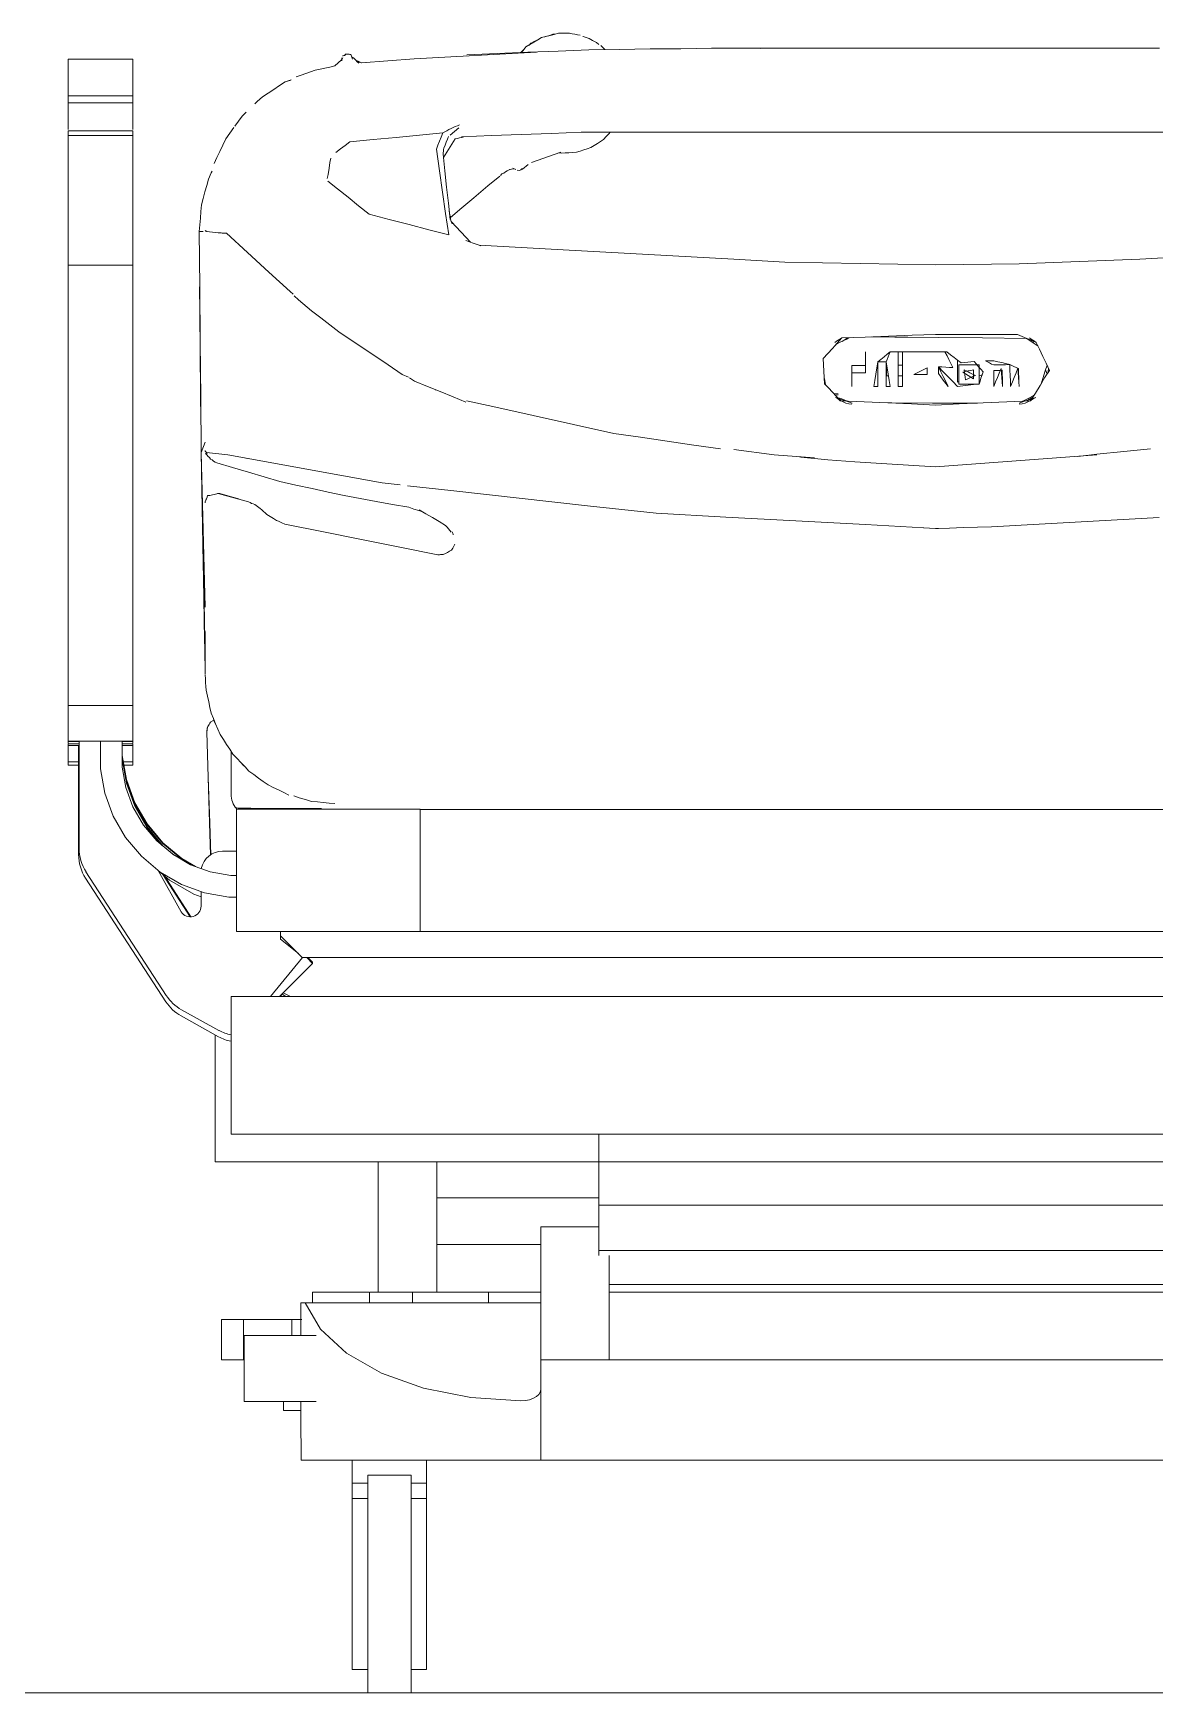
# Model space of a CAD drawing. Extents: x 3552052 to 4102982, y -707811 to -630695.
# Drawn here: x 3662781 to 3663495, y -700186 to -699130 of the extents above; entities that cross this region are included whole.
import ezdxf

# ---------------------------------------------------------------- set-up
doc = ezdxf.new("R2010")
doc.units = 0
doc.header["$LTSCALE"] = 6
doc.header["$MEASUREMENT"] = 0
doc.layers.add('EQP', color=6, linetype='CONTINUOUS', lineweight=0)
doc.layers.add('MEP_HVAC_RA_DUCT', color=1, linetype='CONTINUOUS', lineweight=0)

msp = doc.modelspace()

# ---------------------------------------------------------------- linework, layer by layer
at = {"layer": 'EQP'}
for p, q in [((3663109.8, -699131.7), (3663112, -699130.7)), ((3663112, -699130.7), (3663113.3, -699130.8)), ((3663101.6, -699142.3), (3663023.7, -699146.5)), ((3663091.7, -699142.5), (3663093, -699140.9)), ((3663093, -699140.9), (3663093.5, -699140.5)), ((3663097, -699137.8), (3663098, -699136.6)), ((3663098, -699136.6), (3663100.5, -699135.6)), ((3663099.3, -699136.1), (3663099.7, -699135.7)), ((3663107.2, -699132.2), (3663106.9, -699132.4)), ((3663109.1, -699131.9), (3663107.2, -699132.2)), ((3663139.7, -699136.1), (3663141.2, -699137.4)), ((3663142.4, -699138), (3663145.1, -699140.6)), ((3663213.2, -699139.7), (3663244.1, -699139.8)), ((3662844.9, -699146.7), (3662803.7, -699146.7)), ((3662803.7, -699146.8), (3662803.7, -699146.7)), ((3662803.7, -699154.3), (3662803.7, -699146.8)), ((3662844.9, -699146.7), (3662844.9, -699146.8)), ((3662844.9, -699146.8), (3662844.9, -699154.3)), ((3662971.6, -699151.4), (3662973.2, -699150.9)), ((3662973.2, -699150.9), (3662977.5, -699147.1)), ((3662977.9, -699146.7), (3662978.4, -699145.9)), ((3662979.5, -699144.3), (3662980, -699143.6)), ((3662986.6, -699147.3), (3662990.3, -699149.1)), ((3662990.3, -699149.1), (3663023.7, -699146.5)), ((3662990.3, -699149.1), (3662993.2, -699148.9)), ((3662803.7, -699170.1), (3662803.7, -699154.3)), ((3662844.9, -699154.3), (3662844.9, -699170.1)), ((3662941.8, -699161.1), (3662945.5, -699159.9)), ((3662941.8, -699161.1), (3662945.4, -699160)), ((3662844.9, -699170), (3662803.7, -699170)), ((3662803.7, -699174.5), (3662803.7, -699170.1)), ((3662844.9, -699170.1), (3662844.9, -699174.5)), ((3662803.7, -699191.5), (3662803.7, -699174.5)), ((3662803.7, -699174.5), (3662844.9, -699174.5)), ((3662844.9, -699174.5), (3662844.9, -699191.5)), ((3662909.6, -699189.2), (3662914.3, -699182.9)), ((3662917, -699180.4), (3662914.3, -699182.9)), ((3662844.9, -699192.3), (3662803.7, -699192.3)), ((3662803.7, -699195.3), (3662803.7, -699192.3)), ((3662844.9, -699192.3), (3662844.9, -699195.3)), ((3663052.2, -699190.4), (3663046.6, -699195.1)), ((3662844.9, -699195.3), (3662803.7, -699195.3)), ((3662803.7, -699277.7), (3662803.7, -699195.3)), ((3662803.7, -699195.3), (3662844.9, -699195.3)), ((3662844.9, -699195.3), (3662844.9, -699277.7)), ((3663049.9, -699197.4), (3663042.5, -699209.3)), ((3663042.3, -699207), (3663042.4, -699209.1)), ((3663088.4, -699216.9), (3663086.5, -699216.1)), ((3663092.6, -699216.7), (3663096.2, -699213.7)), ((3663117.1, -699205.8), (3663098.4, -699212.4)), ((3663117.5, -699206.4), (3663116.1, -699206.2)), ((3663079.6, -699219.7), (3663078.7, -699220.6)), ((3663089.2, -699217.2), (3663090.8, -699217.5)), ((3662888.5, -699239.3), (3662888.5, -699239.3)), ((3663046, -699243.1), (3663046.8, -699248.4)), ((3663047, -699247.2), (3663046.7, -699247.1)), ((3663047.6, -699250.2), (3663059.7, -699263.1)), ((3662803.7, -699557.7), (3662803.7, -699277.7)), ((3662803.7, -699277.7), (3662844.9, -699277.7)), ((3662844.9, -699277.7), (3662844.9, -699557.7)), ((3663259.5, -699275.7), (3663355.4, -699277.5)), ((3663417, -699325.8), (3663415.3, -699325.7)), ((3663417.8, -699327.3), (3663417.5, -699326)), ((3663016.2, -699347.2), (3663007.3, -699341)), ((3663352.2, -699332.8), (3663326.6, -699332.8)), ((3663331.7, -699332.8), (3663326.6, -699332.8)), ((3663334.4, -699332.8), (3663339.5, -699332.8)), ((3663352.2, -699332.8), (3663339.5, -699332.8)), ((3663020.1, -699349), (3663016.2, -699347.2)), ((3663020.7, -699349.4), (3663024, -699351.5)), ((3663284.7, -699349.7), (3663285.5, -699353.9)), ((3663325.4, -699348), (3663324.3, -699348)), ((3663370.3, -699351.8), (3663369.4, -699352.1)), ((3663385, -699347.4), (3663383.1, -699348)), ((3663423.2, -699352.2), (3663423, -699351.5)), ((3663425.4, -699344.3), (3663426.3, -699347.1)), ((3663426.8, -699346.3), (3663427.3, -699343.6)), ((3662888.1, -699376.4), (3662887.8, -699358.8)), ((3663037.2, -699356.9), (3663037.5, -699357)), ((3663293.5, -699359.6), (3663290.7, -699359.4)), ((3663291.2, -699360.1), (3663293.5, -699360.1)), ((3663297.8, -699363.6), (3663296.6, -699363.6)), ((3663334.1, -699365.7), (3663326.4, -699365.3)), ((3663411.9, -699364.1), (3663411.1, -699364.1)), ((3662890.8, -699390.3), (3662888.3, -699396.9)), ((3662890.8, -699396), (3662890.8, -699395.6)), ((3663252.7, -699398.4), (3663227.2, -699395)), ((3662888.3, -699396.9), (3662890.8, -699495.2)), ((3662905.2, -699398.3), (3662891.7, -699396.9)), ((3662916.7, -699400.4), (3662917.5, -699400.6)), ((3663278.4, -699400.3), (3663252.7, -699398.4)), ((3663003.5, -699416.2), (3663014.9, -699417.5)), ((3662891.2, -699427.2), (3662890.8, -699428.2)), ((3662890.8, -699428.2), (3662891.2, -699427.2)), ((3662893.7, -699424.1), (3662892.4, -699424.3)), ((3662893.7, -699424.1), (3662898.2, -699423.1)), ((3662899.6, -699423), (3662899, -699422.9)), ((3662899, -699422.9), (3662918.4, -699428.3)), ((3662899.6, -699423), (3662900.1, -699423)), ((3662903.1, -699423.7), (3662902.7, -699423.9)), ((3662909, -699425.5), (3662909, -699425.5)), ((3662909, -699425.5), (3662909, -699425.5)), ((3662909, -699425.5), (3662911.2, -699426.2)), ((3662890.8, -699428.6), (3662890.8, -699428.9)), ((3662890.8, -699428.9), (3662890.8, -699428.6)), ((3663347.7, -699444.7), (3663355.4, -699445.2)), ((3663355.4, -699445.2), (3663357.2, -699445.1)), ((3662890.2, -699502.4), (3662890.4, -699516.1)), ((3662890.5, -699517.2), (3662890.4, -699516.1)), ((3662803.7, -699580.4), (3662803.7, -699557.7)), ((3662803.7, -699557.7), (3662844.9, -699557.7)), ((3662844.9, -699557.7), (3662844.9, -699580.4)), ((3662892, -699572.7), (3662892.5, -699571.1)), ((3662895.2, -699567.9), (3662894.3, -699568.4)), ((3662894.3, -699568.4), (3662894.9, -699568)), ((3662896.4, -699567.2), (3662895.5, -699567.4)), ((3662896.4, -699567.2), (3662895.5, -699567.4)), ((3662895.9, -699567.3), (3662896.3, -699567.1)), ((3662896.3, -699567.1), (3662895.9, -699567.3)), ((3662896.6, -699568), (3662896.1, -699566.1)), ((3662898, -699570.7), (3662896.6, -699568)), ((3662803.7, -699580.4), (3662844.9, -699580.4)), ((3662803.7, -699580.7), (3662803.7, -699580.4)), ((3662803.7, -699582), (3662803.7, -699580.7)), ((3662803.7, -699580.7), (3662810.6, -699580.7)), ((3662803.7, -699582.2), (3662810.6, -699582.2)), ((3662803.7, -699583.2), (3662803.7, -699582.3)), ((3662803.7, -699583.2), (3662810.6, -699583.2)), ((3662803.7, -699593.5), (3662803.7, -699583.2)), ((3662810.3, -699583.2), (3662810.3, -699652.6)), ((3662810.6, -699580.4), (3662810.6, -699648.6)), ((3662824.3, -699598.1), (3662824.3, -699580.4)), ((3662838.1, -699580.4), (3662838.1, -699596.9)), ((3662838.1, -699580.7), (3662844.9, -699580.7)), ((3662838.1, -699582.2), (3662844.9, -699582.2)), ((3662838.1, -699583.2), (3662844.9, -699583.2)), ((3662844.9, -699580.4), (3662844.9, -699580.7)), ((3662844.9, -699580.7), (3662844.9, -699582)), ((3662844.9, -699582.3), (3662844.9, -699583.2)), ((3662844.9, -699583.2), (3662844.9, -699593.5)), ((3662803.7, -699595.7), (3662803.7, -699593.5)), ((3662803.7, -699593.5), (3662810.3, -699593.5)), ((3662803.7, -699595.7), (3662810.3, -699595.7)), ((3662838.1, -699589.6), (3662840.8, -699604.9)), ((3662840.8, -699605.4), (3662838.1, -699590.1)), ((3662840.8, -699606.8), (3662838.1, -699591.5)), ((3662840.8, -699607.2), (3662838.1, -699592)), ((3662838.8, -699593.5), (3662844.9, -699593.5)), ((3662839.2, -699595.7), (3662844.9, -699595.7)), ((3662844.9, -699593.5), (3662844.9, -699595.7)), ((3662907.3, -699614.3), (3662907.3, -699586.8)), ((3662915, -699595.8), (3662913.6, -699594.1)), ((3662916.2, -699596.7), (3662915, -699595.8)), ((3662824.3, -699598.1), (3662827.1, -699613.5)), ((3662840.4, -699609.9), (3662838.1, -699596.9)), ((3662840.8, -699604.9), (3662846.1, -699619.6)), ((3662840.8, -699605.4), (3662840.8, -699604.9)), ((3662846.1, -699620), (3662840.8, -699605.4)), ((3662840.8, -699607.2), (3662840.8, -699606.8)), ((3662846.1, -699621.4), (3662840.8, -699606.8)), ((3662928.2, -699606.4), (3662927.8, -699606.1)), ((3662827.1, -699613.5), (3662832.4, -699628.2)), ((3662844.9, -699622.3), (3662840.4, -699609.9)), ((3662846.1, -699621.9), (3662840.8, -699607.2)), ((3662851.5, -699633.8), (3662844.9, -699622.3)), ((3662846.1, -699619.6), (3662854, -699633.1)), ((3662846.1, -699620), (3662846.1, -699619.6)), ((3662854, -699633.6), (3662846.1, -699620)), ((3662846.1, -699621.9), (3662846.1, -699621.4)), ((3662854, -699635), (3662846.1, -699621.4)), ((3662854, -699635.5), (3662846.1, -699621.9)), ((3662910.7, -699622.9), (3662910.7, -699623.8)), ((3662910.7, -699623.8), (3663027.5, -699623.8)), ((3662910.7, -699701.5), (3662910.7, -699623.8)), ((3663027.5, -699623.8), (3663027.5, -699623.9)), ((3663027.5, -699623.9), (3663686.8, -699623.9)), ((3663027.5, -699701.6), (3663027.5, -699623.9)), ((3662832.4, -699628.2), (3662840.2, -699641.7)), ((3662860, -699643.9), (3662851.5, -699633.8)), ((3662854, -699633.1), (3662864, -699645.1)), ((3662854, -699633.6), (3662854, -699633.1)), ((3662864, -699645.6), (3662854, -699633.6)), ((3662854, -699635.5), (3662854, -699635)), ((3662864, -699647), (3662854, -699635)), ((3662863.5, -699646.8), (3662854, -699635.5)), ((3662840.2, -699641.7), (3662850.3, -699653.7)), ((3662870.2, -699652.4), (3662860, -699643.9)), ((3662864, -699645.1), (3662876, -699655.1)), ((3662864, -699645.6), (3662864, -699645.1)), ((3662876, -699655.6), (3662864, -699645.6)), ((3662871.3, -699653.1), (3662864, -699647)), ((3662850.3, -699653.7), (3662862.3, -699663.7)), ((3662881.6, -699659.1), (3662870.2, -699652.4)), ((3662876, -699655.1), (3662884.7, -699660.2)), ((3662876, -699655.6), (3662876, -699655.1)), ((3662882.4, -699659.3), (3662876, -699655.6)), ((3662894.1, -699663.6), (3662881.6, -699659.1)), ((3662910.7, -699650.4), (3662901.9, -699650.4)), ((3662814.8, -699667.6), (3662865.8, -699746.2)), ((3662815, -699663.6), (3662866.1, -699742.2)), ((3662875.5, -699689), (3662861, -699662.7)), ((3662861.2, -699663), (3662868.1, -699668.8)), ((3662862.3, -699663.7), (3662875.8, -699671.6)), ((3662881.3, -699692.1), (3662863.8, -699665.2)), ((3662865, -699666.2), (3662881.8, -699692.1)), ((3662868.1, -699668.8), (3662883.7, -699677.8)), ((3662907.1, -699665.9), (3662894.1, -699663.6)), ((3662910.7, -699665.9), (3662907.1, -699665.9)), ((3662875.8, -699671.6), (3662890.5, -699676.9)), ((3662883.7, -699677.8), (3662888.2, -699679.5)), ((3662888.2, -699676.1), (3662888.2, -699685.3)), ((3662890.5, -699676.9), (3662905.9, -699679.6)), ((3662905.9, -699679.6), (3662910.7, -699679.6)), ((3663027.5, -699701.5), (3662910.7, -699701.5)), ((3662938.8, -699704.3), (3662938.8, -699701.5)), ((3663686.8, -699701.6), (3663027.5, -699701.6)), ((3662938.8, -699704.3), (3662952.6, -699718)), ((3662938.8, -699706.3), (3662938.8, -699704.3)), ((3662950.2, -699715.6), (3662938.8, -699706.3)), ((3662932.4, -699742.9), (3662952.7, -699718)), ((3662938.1, -699742.9), (3662959.2, -699721.8)), ((3662952.6, -699718), (3663754.8, -699718)), ((3662959.2, -699721.8), (3662955.4, -699718)), ((3662956.2, -699718), (3662959.2, -699721)), ((3662959.2, -699721.8), (3662959.2, -699721)), ((3662907.3, -699742.9), (3663792.7, -699742.9)), ((3662907.3, -699830.4), (3662907.3, -699742.9)), ((3662939.7, -699742.9), (3662938.8, -699742.2)), ((3662942.1, -699742.9), (3662939.7, -699741.3)), ((3662940.5, -699740.5), (3662945, -699742.9)), ((3662875.8, -699751.3), (3662899.6, -699764.5)), ((3662875.5, -699755.2), (3662899.4, -699768.5)), ((3662897.1, -699848.1), (3662897.1, -699767.2)), ((3663792.7, -699830.4), (3662907.3, -699830.4)), ((3663141.2, -699848.1), (3663141.2, -699830.4)), ((3663141.2, -699848.1), (3662897.1, -699848.1)), ((3663000.9, -699931), (3663000.9, -699848.1)), ((3663038.2, -699870.9), (3663038.2, -699848.1)), ((3663038.2, -699848.1), (3663141.2, -699848.1)), ((3663141.2, -699875.6), (3663141.2, -699848.1)), ((3663141.2, -699848.1), (3663568.6, -699848.1)), ((3663038.2, -699900.7), (3663038.2, -699870.9)), ((3663038.2, -699870.9), (3663141.2, -699870.9)), ((3663141.2, -699904.5), (3663141.2, -699875.6)), ((3663141.2, -699875.6), (3663568.6, -699875.6)), ((3663141.2, -699889.4), (3663104.3, -699889.4)), ((3663141.2, -699889.4), (3663104.3, -699889.4)), ((3663104.3, -699889.6), (3663104.3, -699889.4)), ((3663104.3, -699937.6), (3663104.3, -699889.7)), ((3663104.3, -699889.7), (3663104.3, -699889.7)), ((3663038.2, -699931), (3663038.2, -699900.7)), ((3663038.2, -699900.7), (3663104.3, -699900.7)), ((3663141.2, -699907.6), (3663141.2, -699904.5)), ((3663141.2, -699904.5), (3663568.6, -699904.5)), ((3663147.7, -699907.6), (3663147.7, -699950.2)), ((3662959.1, -699931), (3662959.1, -699937.6)), ((3662959.1, -699931), (3662994.9, -699931)), ((3662995.3, -699931), (3663022.8, -699931)), ((3662995.3, -699937.6), (3662995.3, -699931)), ((3663022.8, -699931), (3663071, -699931)), ((3663022.8, -699937.6), (3663022.8, -699931)), ((3663071, -699931), (3663104.3, -699931)), ((3663071, -699931), (3663071, -699937.6)), ((3663562, -699926), (3663147.7, -699926)), ((3663147.7, -699931), (3663562, -699931)), ((3662951.7, -699937.6), (3662951.7, -699958.5)), ((3662954.4, -699937.6), (3662951.7, -699937.6)), ((3662954.4, -699937.6), (3663104.3, -699937.6)), ((3663104.3, -699937.6), (3663104.3, -699993)), ((3662901.3, -699948.3), (3662901.3, -699973.9)), ((3662901.3, -699948.3), (3662915.2, -699948.3)), ((3662915.2, -699948.3), (3662946, -699948.3)), ((3662915.2, -699948.3), (3662915.2, -699973.9)), ((3662946, -699948.3), (3662952.3, -699948.3)), ((3662946, -699958.5), (3662946, -699948.3)), ((3663147.7, -699950.2), (3663147.7, -699973.9)), ((3662915.7, -699958.5), (3662915.7, -700000.5)), ((3662915.7, -699958.5), (3662930.3, -699958.5)), ((3662930.3, -699958.5), (3662961.4, -699958.5)), ((3662915.2, -699973.9), (3662901.3, -699973.9)), ((3662915.7, -699973.9), (3662915.2, -699973.9)), ((3663104.3, -699973.9), (3663609.6, -699973.9)), ((3663104.3, -700037.7), (3663104.3, -699993)), ((3662930.3, -700000.5), (3662915.7, -700000.5)), ((3662961.5, -700000.5), (3662930.3, -700000.5)), ((3662940.7, -700000.5), (3662940.7, -700006.2)), ((3662940.7, -700006.2), (3662951.7, -700006.2)), ((3662951.7, -700000.5), (3662951.7, -700023.1)), ((3662951.8, -700024.1), (3662951.8, -700037.7)), ((3663091.7, -700037.7), (3662951.8, -700037.7)), ((3662984.4, -700052.4), (3662984.4, -700037.7)), ((3663031.6, -700037.7), (3663031.6, -700052.4)), ((3663104.3, -700037.7), (3663091.7, -700037.7)), ((3663104.3, -700037.7), (3663609.6, -700037.7)), ((3663021.8, -700047.4), (3662994.3, -700047.4)), ((3662994.3, -700116.6), (3662994.3, -700047.4)), ((3663021.8, -700047.4), (3663021.8, -700116.6)), ((3662984.4, -700062.2), (3662984.4, -700052.4)), ((3662984.4, -700052.4), (3662994.3, -700052.4)), ((3663021.8, -700052.4), (3663031.6, -700052.4)), ((3663031.6, -700052.4), (3663031.6, -700062.2)), ((3662994.3, -700062.2), (3662984.4, -700062.2)), ((3662984.4, -700171), (3662984.4, -700062.2)), ((3662994.3, -700062.2), (3662984.4, -700062.2)), ((3663031.6, -700062.2), (3663021.8, -700062.2)), ((3663031.6, -700062.2), (3663021.8, -700062.2)), ((3663031.6, -700062.2), (3663031.6, -700171)), ((3662994.3, -700185.7), (3662994.3, -700116.6)), ((3663021.8, -700116.6), (3663021.8, -700185.7)), ((3662984.4, -700171), (3662994.3, -700171)), ((3663021.8, -700171), (3663031.6, -700171)), ((3662994.3, -700185.7), (3663021.8, -700185.7))]:
    msp.add_line(p, q, dxfattribs=at)
at = {"layer": 'EQP', "flags": 128}
for points in [[(3663115.6, -699130.2), (3663112.9, -699130.9), (3663110.2, -699131.6), (3663107.5, -699132.2), (3663104.8, -699132.9)], [(3663122.6, -699130.2), (3663120.8, -699130.2), (3663119.1, -699130.2), (3663117.4, -699130.2), (3663115.6, -699130.2)], [(3663129.3, -699131.4), (3663127.6, -699131.1), (3663125.9, -699130.8), (3663124.3, -699130.5), (3663122.6, -699130.2)], [(3663057.2, -699143.9), (3663076.6, -699143.1), (3663096, -699142.3), (3663115.4, -699141.5), (3663134.8, -699140.7)], [(3663094.9, -699138.9), (3663093, -699141.1), (3663091.8, -699142.5)], [(3663104.8, -699132.9), (3663102.4, -699134.4), (3663099.9, -699135.9), (3663097.4, -699137.4), (3663094.9, -699138.9)], [(3663099.7, -699135.7), (3663100.9, -699135.1), (3663102.2, -699134.5)], [(3663131, -699132.2), (3663131.3, -699132.3), (3663133.1, -699132.9), (3663135, -699133.5)], [(3663134.8, -699140.7), (3663154.3, -699140.5), (3663173.8, -699140.2), (3663193.3, -699140), (3663212.8, -699139.7)], [(3663135, -699133.5), (3663136.2, -699134.2), (3663137.3, -699134.8), (3663138.5, -699135.5), (3663139.7, -699136.1)], [(3663497.9, -699139.7), (3663426.5, -699139.7), (3663355.4, -699139.7), (3663284.3, -699139.7), (3663213.2, -699139.7)], [(3662973.2, -699151), (3662970.1, -699151.7), (3662967, -699152.4), (3662963.9, -699153), (3662960.7, -699153.7)], [(3662977.8, -699147.7), (3662977.8, -699147.2), (3662977.8, -699146.7), (3662977.8, -699146.3), (3662977.8, -699145.8)], [(3662980, -699144.2), (3662979.5, -699144.3), (3662979.1, -699144.4), (3662978.6, -699144.5), (3662978.2, -699144.6)], [(3662980, -699143.6), (3662980.6, -699143.6), (3662981.3, -699143.5), (3662981.9, -699143.5), (3662982.5, -699143.5)], [(3662980, -699143.6), (3662980, -699143.7), (3662980, -699143.8), (3662980, -699143.9), (3662980, -699144)], [(3662980, -699144), (3662980, -699143.9), (3662980, -699143.8), (3662980, -699143.7), (3662980, -699143.6)], [(3662983.8, -699143.9), (3662983.5, -699143.9), (3662983.2, -699143.8), (3662982.8, -699143.7), (3662982.5, -699143.6)], [(3662983.8, -699143.9), (3662983.9, -699144.7), (3662984.1, -699145.4), (3662984.3, -699146.1), (3662984.5, -699146.7)], [(3662988.5, -699149.2), (3662987.6, -699148.3), (3662986.6, -699147.3), (3662985.6, -699146.3), (3662984.6, -699145.4)], [(3662986.6, -699147.4), (3662987.9, -699148), (3662989.1, -699148.5), (3662990.4, -699149.1)], [(3662990.3, -699149.1), (3662990.3, -699149.1), (3662990.3, -699149.1), (3662990.4, -699149.1), (3662990.4, -699149.1)], [(3662990.4, -699149.1), (3662990.4, -699149.1), (3662990.3, -699149.1), (3662990.3, -699149.1), (3662990.3, -699149.1)], [(3662927.2, -699170.7), (3662930.8, -699168.3), (3662934.5, -699165.9), (3662938.2, -699163.5), (3662941.8, -699161.1)], [(3662960.7, -699153.7), (3662957.8, -699154.7), (3662954.8, -699155.8), (3662951.8, -699156.8), (3662948.8, -699157.9)], [(3662922.5, -699175.1), (3662923.9, -699173.7), (3662927.2, -699170.7)], [(3662903.9, -699197.4), (3662906.5, -699193.8), (3662909, -699190.2)], [(3663041.9, -699193.6), (3663027.1, -699195), (3663012.4, -699196.4), (3662997.6, -699197.8), (3662982.9, -699199.2)], [(3663037.9, -699204), (3663038.9, -699201.4), (3663039.9, -699198.8), (3663040.9, -699196.2), (3663041.9, -699193.6)], [(3663041.9, -699193.6), (3663043.2, -699192.9), (3663044.6, -699192.2), (3663045.9, -699191.5), (3663047.2, -699190.8)], [(3663047.2, -699190.8), (3663048.6, -699190.2), (3663049.9, -699189.6), (3663051.3, -699189), (3663052.7, -699188.4)], [(3663053.9, -699196), (3663072.9, -699195.3), (3663091.9, -699194.6), (3663110.9, -699193.9), (3663129.9, -699193.2)], [(3663573.4, -699193.2), (3663462.5, -699193.2), (3663351.6, -699193.2), (3663240.7, -699193.2), (3663129.9, -699193.2)], [(3663129.9, -699193.2), (3663240.7, -699193.2), (3663351.6, -699193.2), (3663462.5, -699193.2), (3663573.4, -699193.2)], [(3663144.3, -699197.8), (3663146, -699195.8), (3663147.7, -699193.9), (3663148.4, -699193.2)], [(3662896.5, -699213), (3662898.3, -699209.2), (3662900.2, -699205.3), (3662902, -699201.3), (3662903.9, -699197.4)], [(3662982.9, -699199.2), (3662979.9, -699201.5), (3662976.9, -699203.8), (3662973.9, -699206.1)], [(3663045.8, -699258.5), (3663043.8, -699244.9), (3663041.8, -699231.2), (3663039.9, -699217.6), (3663037.9, -699204)], [(3663042.2, -699207.2), (3663042.3, -699206.2), (3663042.4, -699205.2), (3663042.5, -699204.2), (3663042.6, -699203.2)], [(3663042.6, -699203.2), (3663043.4, -699201.4), (3663044.1, -699199.5), (3663044.9, -699197.6), (3663045.6, -699195.8)], [(3663055.4, -699196.1), (3663054, -699196.4), (3663052.7, -699196.7), (3663051.3, -699197.1), (3663049.9, -699197.4)], [(3663136.2, -699202.9), (3663133.9, -699203.7), (3663131.6, -699204.4), (3663129.3, -699205.2), (3663127, -699205.9)], [(3663144.3, -699197.8), (3663142.3, -699199.1), (3663140.3, -699200.4), (3663138.2, -699201.6), (3663136.2, -699202.9)], [(3662970.7, -699209.6), (3662970.2, -699212.3), (3662969.6, -699216.1), (3662969, -699220), (3662968.5, -699222.6)], [(3663046.6, -699248.7), (3663045.5, -699238.3), (3663044.4, -699228), (3663043.3, -699217.6), (3663042.2, -699207.2)], [(3663117.5, -699206.4), (3663119.9, -699206.3), (3663122.2, -699206.2), (3663124.6, -699206), (3663127, -699205.9)], [(3662888.5, -699239.3), (3662889.6, -699235.2), (3662890.7, -699231.1), (3662891.8, -699227), (3662892.9, -699222.9)], [(3662892.9, -699223), (3662891.8, -699227), (3662890.7, -699231.1), (3662889.6, -699235.2), (3662888.5, -699239.3)], [(3662888.5, -699239.3), (3662889.6, -699235.2), (3662890.7, -699231.1), (3662891.8, -699227), (3662892.9, -699223)], [(3662895.2, -699218), (3662894.7, -699219), (3662892.9, -699222.9)], [(3662892.9, -699222.9), (3662894.7, -699219), (3662895.2, -699218)], [(3662968.9, -699224.3), (3662975, -699229.2), (3662981.7, -699234.5), (3662988.4, -699239.9), (3662995.1, -699245.3)], [(3663078.2, -699221), (3663070.7, -699227.3), (3663061.8, -699234.9), (3663052.8, -699242.4), (3663046.7, -699247.6)], [(3663084.1, -699217.1), (3663083, -699217.7), (3663081.9, -699218.4), (3663080.8, -699219.1), (3663079.6, -699219.7)], [(3663087.4, -699216.4), (3663086.5, -699216.5), (3663085.7, -699216.6), (3663084.9, -699216.8), (3663084.5, -699216.8)], [(3663092.3, -699216.5), (3663092, -699216.7), (3663091.6, -699217), (3663091.2, -699217.2), (3663090.8, -699217.5)], [(3663092.3, -699216.4), (3663092.4, -699216.5), (3663092.4, -699216.6), (3663092.5, -699216.6), (3663092.6, -699216.7)], [(3662887, -699256.3), (3662887.4, -699252), (3662887.8, -699247.8), (3662888.1, -699243.5), (3662888.5, -699239.3)], [(3662887, -699256.3), (3662887.4, -699252), (3662887.8, -699247.8), (3662888.1, -699243.5), (3662888.5, -699239.3)], [(3662888.5, -699239.3), (3662888.1, -699243.5), (3662887.8, -699247.8), (3662887.4, -699252), (3662887, -699256.3)], [(3662995.1, -699245.3), (3663007.8, -699248.6), (3663020.5, -699251.9), (3663033.1, -699255.2), (3663045.8, -699258.5)], [(3663047, -699247.2), (3663046.7, -699246.5), (3663046.5, -699245.8), (3663046.3, -699245.1)], [(3662887, -699256.3), (3662887.4, -699291.4), (3662887.7, -699326.6), (3662888, -699361.8), (3662888.3, -699396.9)], [(3662887, -699256.3), (3662887.1, -699256.3), (3662887.2, -699256.3), (3662887.2, -699256.3), (3662887.3, -699256.3)], [(3662887.3, -699256.3), (3662887.8, -699256.3), (3662888.4, -699256.3), (3662889, -699256.3), (3662889.5, -699256.3)], [(3662891.8, -699256.3), (3662891.6, -699256.1), (3662891.3, -699256), (3662891.1, -699255.9), (3662890.8, -699255.7)], [(3662899, -699257.1), (3662897.2, -699256.9), (3662895.4, -699256.7), (3662893.6, -699256.5), (3662891.8, -699256.3)], [(3662901.6, -699257.3), (3662900.9, -699257.2), (3662900.3, -699257.2), (3662899.6, -699257.2), (3662899, -699257.1)], [(3662904.3, -699257.3), (3662903.6, -699257.3), (3662902.9, -699257.3), (3662902.2, -699257.3), (3662901.6, -699257.3)], [(3662946.9, -699296.2), (3662944.9, -699294.5), (3662931.4, -699282.1), (3662917.8, -699269.7), (3662904.3, -699257.3)], [(3663046.8, -699248.4), (3663047.4, -699249.9), (3663048, -699251.4)], [(3663056.6, -699262.1), (3663059, -699262.9), (3663061.4, -699263.7), (3663063.8, -699264.5), (3663066.2, -699265.3)], [(3663259.5, -699275.7), (3663227, -699273.9), (3663172.8, -699270.9), (3663118.5, -699267.9), (3663065.2, -699264.9)], [(3663646.6, -699264.9), (3663592.3, -699267.9), (3663538, -699270.9), (3663485.3, -699273.8)], [(3663355.4, -699277.5), (3663373.1, -699277.3), (3663390.9, -699277.1), (3663408.7, -699276.9), (3663485.3, -699273.8)], [(3662887.8, -699358.8), (3662887.6, -699333.1), (3662887.4, -699307.5), (3662887.3, -699291.4)], [(3662947.4, -699297.3), (3662950.2, -699299.7), (3662952.9, -699302), (3662955.7, -699304.4), (3662958.5, -699306.8)], [(3662958.5, -699306.8), (3662964.3, -699311.3), (3662970.1, -699315.7), (3662975.9, -699320.2), (3663007.3, -699341)], [(3663284, -699337.1), (3663286.9, -699333.8), (3663289.9, -699330.6), (3663292.8, -699327.3), (3663295.7, -699324)], [(3663295.7, -699324), (3663294.6, -699324.7), (3663293.5, -699325.4), (3663292.4, -699326.1), (3663291.3, -699326.8)], [(3663300.2, -699324), (3663298.9, -699324.7), (3663296, -699326.1), (3663293.1, -699327.6), (3663292, -699328.2)], [(3663295.7, -699324), (3663310.6, -699323.5), (3663325.5, -699322.9), (3663340.5, -699322.3), (3663355.4, -699321.8)], [(3663299.4, -699324), (3663297.9, -699325), (3663296, -699326.2)], [(3663413.1, -699324.3), (3663385.2, -699324), (3663357.4, -699323.8), (3663329.6, -699323.5), (3663314.7, -699323.3)], [(3663337.8, -699323.6), (3663330.6, -699323.4), (3663320.9, -699323.1)], [(3663355.4, -699321.8), (3663368.4, -699321.8), (3663381.5, -699321.8), (3663394.5, -699321.9), (3663407.5, -699321.9)], [(3663407.5, -699321.9), (3663410.5, -699323.1), (3663413.5, -699324.3), (3663416.5, -699325.5), (3663419.5, -699326.8)], [(3663420.5, -699329.1), (3663418.7, -699327.9), (3663416.8, -699326.7), (3663414.9, -699325.5), (3663413.1, -699324.3)], [(3663419.5, -699326.8), (3663418.4, -699326.1), (3663417.3, -699325.4), (3663416.2, -699324.7), (3663415.1, -699324)], [(3663419.5, -699326.8), (3663421.6, -699331.2), (3663423.6, -699335.7), (3663425.7, -699340.1), (3663427.8, -699344.6)], [(3663284.8, -699353.1), (3663284.6, -699349.1), (3663284.4, -699345.1), (3663284.2, -699341.1), (3663284, -699337.1)], [(3663302.2, -699354.9), (3663302.2, -699351.6), (3663302.2, -699348.3), (3663302.2, -699345), (3663302.2, -699341.6)], [(3663302.2, -699341.6), (3663304.4, -699341.6), (3663306.5, -699341.6), (3663308.7, -699341.6), (3663310.9, -699341.6)], [(3663310.9, -699332.8), (3663310.9, -699336.2), (3663310.9, -699339.5), (3663310.9, -699342.8), (3663310.9, -699346.1)], [(3663310.9, -699341.6), (3663310.9, -699339.4), (3663310.9, -699337.2), (3663310.9, -699335), (3663310.9, -699332.8)], [(3663316.1, -699354.9), (3663316.7, -699351), (3663317.4, -699347), (3663318.1, -699343.1), (3663318.7, -699339.2)], [(3663318.7, -699339.2), (3663320.7, -699337.6), (3663322.7, -699336), (3663324.6, -699334.4), (3663326.6, -699332.8)], [(3663323.9, -699339.2), (3663322.6, -699339.2), (3663321.3, -699339.2), (3663320, -699339.2), (3663318.7, -699339.2)], [(3663318.7, -699339.2), (3663318.7, -699343.1), (3663318.7, -699347), (3663318.7, -699351), (3663318.7, -699354.9)], [(3663326.6, -699332.8), (3663325.9, -699334.4), (3663325.2, -699336), (3663324.6, -699337.6), (3663323.9, -699339.2)], [(3663323.9, -699339.2), (3663324.6, -699343.1), (3663325.2, -699347), (3663325.9, -699351), (3663326.6, -699354.9)], [(3663323.9, -699354.9), (3663323.9, -699351), (3663323.9, -699347), (3663323.9, -699343.1), (3663323.9, -699339.2)], [(3663324.3, -699348), (3663324.3, -699346.4), (3663324.3, -699344.7), (3663324.3, -699343), (3663324.3, -699341.4)], [(3663331.7, -699354.9), (3663331.7, -699349.4), (3663331.7, -699343.9), (3663331.7, -699338.3), (3663331.7, -699332.8)], [(3663331.7, -699341.4), (3663333.7, -699341.4), (3663334.4, -699341.4)], [(3663334.4, -699332.8), (3663334.4, -699338.3), (3663334.4, -699343.9), (3663334.4, -699349.4), (3663334.4, -699354.9)], [(3663350.1, -699342.9), (3663348, -699344), (3663345.9, -699345.1), (3663343.7, -699346.2), (3663341.6, -699347.3)], [(3663350.1, -699347.3), (3663350.1, -699346.2), (3663350.1, -699345.1), (3663350.1, -699344), (3663350.1, -699342.9)], [(3663361.4, -699332.8), (3663359.1, -699332.8), (3663356.8, -699332.8), (3663354.5, -699332.8), (3663352.2, -699332.8)], [(3663352.2, -699332.8), (3663354.8, -699332.9), (3663357.4, -699332.9), (3663360, -699332.9), (3663362.6, -699332.9)], [(3663357.2, -699346.7), (3663357.2, -699345.6), (3663357.2, -699344.5), (3663357.2, -699343.4), (3663357.2, -699342.3)], [(3663357.2, -699342.3), (3663358.8, -699345.5), (3663360.3, -699348.6), (3663361.9, -699351.8), (3663363.4, -699354.9)], [(3663369.3, -699354.9), (3663366.3, -699351.8), (3663363.3, -699348.6), (3663360.3, -699345.5), (3663357.2, -699342.3)], [(3663357.2, -699342.3), (3663359.5, -699342.4), (3663361.9, -699342.6), (3663364.2, -699342.7), (3663366.5, -699342.8)], [(3663366.5, -699342.8), (3663365.2, -699340.3), (3663363.9, -699337.8), (3663362.7, -699335.3), (3663361.4, -699332.8)], [(3663362.6, -699332.9), (3663364.9, -699334.7), (3663367.2, -699336.4), (3663369.4, -699338.1), (3663371.7, -699339.8)], [(3663369.4, -699352.1), (3663369.4, -699348.4), (3663369.4, -699344.7), (3663369.4, -699341), (3663369.4, -699338.3)], [(3663370.3, -699341), (3663370.3, -699344.1), (3663370.3, -699347.2), (3663370.3, -699350.3), (3663370.3, -699353.4)], [(3663383.1, -699341), (3663379.9, -699341), (3663376.7, -699341), (3663373.5, -699341), (3663370.3, -699341)], [(3663371.7, -699339.8), (3663373.8, -699339.6), (3663375.9, -699339.4), (3663377.9, -699339.2), (3663380, -699339)], [(3663380, -699339), (3663381.4, -699340.6), (3663382.8, -699342.3), (3663384.2, -699343.9), (3663385.6, -699345.6)], [(3663383.1, -699353.4), (3663383.1, -699350.3), (3663383.1, -699347.2), (3663383.1, -699344.1), (3663383.1, -699341)], [(3663387.2, -699338.5), (3663388.5, -699339.2), (3663389.8, -699339.9), (3663391.1, -699340.6), (3663392.4, -699341.2)], [(3663392.4, -699338.5), (3663391.1, -699338.5), (3663389.8, -699338.5), (3663388.5, -699338.5), (3663387.2, -699338.5)], [(3663402.6, -699340.9), (3663400, -699340.3), (3663397.5, -699339.7), (3663395, -699339.1), (3663392.4, -699338.5)], [(3663392.4, -699341.2), (3663395, -699341.2), (3663397.5, -699341.1), (3663400, -699341), (3663402.6, -699340.9)], [(3663403.1, -699354.9), (3663403, -699351.4), (3663402.8, -699347.9), (3663402.7, -699344.4), (3663402.6, -699340.9)], [(3663402.6, -699340.9), (3663403.9, -699341.5), (3663405.3, -699342.2), (3663406.7, -699342.8), (3663408.1, -699343.5)], [(3663422.5, -699353.3), (3663423.6, -699349.8), (3663425.1, -699345), (3663426.3, -699341.4)], [(3663024, -699351.5), (3663032.2, -699354.8), (3663040.4, -699358.1), (3663048.6, -699361.5), (3663056.7, -699364.8)], [(3663294.8, -699364), (3663292.3, -699361.3), (3663289.8, -699358.5), (3663287.3, -699355.8), (3663284.8, -699353.1)], [(3663310.9, -699346.1), (3663308.7, -699346.1), (3663306.5, -699346.1), (3663304.4, -699346.1), (3663302.2, -699346.1)], [(3663302.2, -699346.1), (3663302.2, -699348.3), (3663302.2, -699350.5), (3663302.2, -699352.7), (3663302.2, -699354.9)], [(3663334.4, -699348), (3663333.7, -699348), (3663331.7, -699348)], [(3663341.6, -699347.3), (3663343.7, -699347.3), (3663345.9, -699347.3), (3663348, -699347.3), (3663350.1, -699347.3)], [(3663363.4, -699354.9), (3663361.9, -699352.9), (3663360.3, -699350.8), (3663358.8, -699348.7), (3663357.2, -699346.7)], [(3663383.1, -699353.4), (3663379.6, -699353.7), (3663376.2, -699354.1), (3663372.8, -699354.5), (3663369.3, -699354.9)], [(3663370.3, -699353.4), (3663373.5, -699353.4), (3663376.7, -699353.4), (3663379.9, -699353.4), (3663383.1, -699353.4)], [(3663379.6, -699344.3), (3663377.9, -699344.6), (3663376.2, -699345), (3663374.5, -699345.3), (3663372.8, -699345.7)], [(3663372.8, -699345.7), (3663374.5, -699346.8), (3663376.2, -699347.8), (3663377.9, -699348.9), (3663379.6, -699350)], [(3663373.7, -699344.3), (3663375.5, -699345.2), (3663377.2, -699346.1), (3663379, -699347), (3663380.8, -699347.9)], [(3663374.4, -699350.6), (3663374.2, -699349), (3663374, -699347.4), (3663373.9, -699345.9), (3663373.7, -699344.3)], [(3663380.8, -699347.9), (3663379.2, -699348.6), (3663377.6, -699349.2), (3663376, -699349.9), (3663374.4, -699350.6)], [(3663379.6, -699350), (3663379.6, -699348.6), (3663379.6, -699347.2), (3663379.6, -699345.7), (3663379.6, -699344.3)], [(3663385.6, -699345.6), (3663385, -699347.5), (3663384.3, -699349.5), (3663383.7, -699351.4), (3663383.1, -699353.4)], [(3663392.4, -699354.9), (3663393.6, -699352), (3663394.8, -699349.1), (3663395.9, -699346.3), (3663397.1, -699343.4)], [(3663392.5, -699344.7), (3663392.5, -699347.3), (3663392.5, -699349.8), (3663392.4, -699352.4), (3663392.4, -699354.9)], [(3663397.8, -699344.5), (3663396.5, -699344.6), (3663395.2, -699344.6), (3663393.8, -699344.7), (3663392.5, -699344.7)], [(3663397.1, -699343.4), (3663397.3, -699346.3), (3663397.5, -699349.1), (3663397.7, -699352), (3663397.9, -699354.9)], [(3663397.9, -699354.9), (3663397.9, -699352.3), (3663397.9, -699349.7), (3663397.8, -699347.1), (3663397.8, -699344.5)], [(3663407.8, -699343.2), (3663406.6, -699346.2), (3663405.4, -699349.1), (3663404.3, -699352), (3663403.1, -699354.9)], [(3663408.5, -699354.9), (3663408.4, -699352), (3663408.2, -699349.1), (3663408, -699346.2), (3663407.8, -699343.2)], [(3663408.1, -699343.5), (3663408.2, -699346.3), (3663408.3, -699349.2), (3663408.4, -699352), (3663408.5, -699354.9)], [(3663427.8, -699344.6), (3663424.8, -699349.4), (3663421.9, -699354.3), (3663418.9, -699359.1), (3663415.9, -699364)], [(3663150.7, -699384.8), (3663125.1, -699379.1), (3663099.5, -699373.4), (3663073.9, -699367.7), (3663057, -699363.9)], [(3663302.3, -699365.5), (3663298.8, -699364.3), (3663295.2, -699363.1), (3663291.7, -699361.9)], [(3663291.7, -699361.9), (3663293.3, -699362.8), (3663295, -699363.7), (3663296.7, -699364.6), (3663298.3, -699365.5)], [(3663293.7, -699362.1), (3663295.8, -699362.8), (3663297.8, -699363.6), (3663299.1, -699364.1)], [(3663355.4, -699366.7), (3663340.2, -699366), (3663325.1, -699365.3), (3663310, -699364.6), (3663294.8, -699364)], [(3663318.7, -699354.9), (3663318.1, -699354.9), (3663317.4, -699354.9), (3663316.7, -699354.9), (3663316.1, -699354.9)], [(3663326.6, -699354.9), (3663325.9, -699354.9), (3663325.2, -699354.9), (3663324.6, -699354.9), (3663323.9, -699354.9)], [(3663334.4, -699354.9), (3663333.7, -699354.9), (3663333.1, -699354.9), (3663332.4, -699354.9), (3663331.7, -699354.9)], [(3663415.9, -699364), (3663400.8, -699364.6), (3663385.6, -699365.3), (3663370.5, -699366), (3663355.4, -699366.7)], [(3663419.1, -699361.9), (3663415.5, -699363.1), (3663412, -699364.3), (3663408.5, -699365.5)], [(3663410.9, -699364.2), (3663411.8, -699363.7), (3663414.7, -699362.2), (3663417.6, -699360.8), (3663417.8, -699360.7)], [(3663412.4, -699365.5), (3663414.1, -699364.6), (3663415.8, -699363.7), (3663417.4, -699362.8), (3663419.1, -699361.9)], [(3663417.5, -699361.4), (3663416.8, -699361.8), (3663414.9, -699363), (3663413.9, -699363.7)], [(3663415.7, -699363.1), (3663416, -699362.8), (3663417.2, -699361.9)], [(3663298.3, -699365.5), (3663300.2, -699365.8), (3663302.1, -699366.1)], [(3663325.1, -699365.3), (3663327.6, -699365.3), (3663353.4, -699365.4), (3663379.1, -699365.5), (3663382.1, -699365.5)], [(3663408.7, -699366.1), (3663410.5, -699365.8), (3663412.4, -699365.5)], [(3663150.7, -699384.8), (3663167.7, -699387.2), (3663184.7, -699389.7), (3663201.7, -699392.1), (3663218.6, -699394.5)], [(3663446, -699399.3), (3663458, -699398), (3663475.1, -699396.3), (3663492.1, -699394.5)], [(3662888.3, -699396.9), (3662888.9, -699432.1), (3662889.6, -699467.2), (3662890.3, -699502.4), (3662890.8, -699532.3)], [(3662890.8, -699396), (3662891, -699396.2), (3662891.3, -699396.4), (3662891.5, -699396.6), (3662891.7, -699396.9)], [(3662892.3, -699397.3), (3662892, -699397.3), (3662891.7, -699397.4), (3662891.4, -699397.5), (3662891.1, -699397.5)], [(3662891.1, -699397.5), (3662891.9, -699398.4), (3662892.7, -699399.3), (3662893.5, -699400.1), (3662894.3, -699401)], [(3662894.3, -699401), (3662895.3, -699401.6), (3662896.2, -699402.3), (3662897.2, -699402.9), (3662898.2, -699403.5)], [(3662938.3, -699415.4), (3662928.3, -699412.4), (3662918.3, -699409.4), (3662908.2, -699406.5), (3662898.2, -699403.5)], [(3662898.2, -699403.5), (3662908.2, -699406.5), (3662918.3, -699409.4), (3662928.3, -699412.4), (3662938.3, -699415.4)], [(3662905.2, -699398.3), (3662929.8, -699402.8), (3662954.3, -699407.3), (3662978.9, -699411.7), (3663003.5, -699416.2)], [(3663268.9, -699399.7), (3663269.8, -699399.8), (3663286.9, -699401.5)], [(3663286.9, -699401.5), (3663304, -699402.7), (3663321.1, -699403.8), (3663338.3, -699404.9), (3663355.4, -699406)], [(3663458, -699398.4), (3663432.4, -699400.3), (3663406.7, -699402.2), (3663381, -699404.1), (3663355.4, -699406)], [(3662938.3, -699415.4), (3662948.6, -699417.6), (3662958.8, -699419.8), (3662969, -699422.1), (3662979.2, -699424.3)], [(3662892.4, -699424.3), (3662892, -699425.3), (3662891.6, -699426.3), (3662891.3, -699427)], [(3662891.3, -699427), (3662891.6, -699426.3), (3662892, -699425.3), (3662892.4, -699424.3)], [(3662898.2, -699423.1), (3662898.6, -699423), (3662899.1, -699423)], [(3662909, -699425.5), (3662906.5, -699424.8), (3662904, -699424.2), (3662901.5, -699423.5), (3662899.6, -699423)], [(3662900.1, -699423), (3662900.8, -699423.2), (3662901.6, -699423.4), (3662902.3, -699423.5), (3662903.1, -699423.7)], [(3662903.1, -699423.7), (3662904.6, -699424.1), (3662906, -699424.6), (3662907.5, -699425), (3662909, -699425.5)], [(3662918.4, -699428.3), (3662916.1, -699427.6), (3662913.7, -699426.9), (3662911.4, -699426.2), (3662909, -699425.5)], [(3662979.2, -699424.3), (3662989.4, -699426.1), (3662999.7, -699428), (3663010, -699429.9), (3663020.3, -699431.7)], [(3663019.5, -699418), (3663047, -699421.1), (3663090.5, -699425.9), (3663134.1, -699430.7), (3663177.6, -699435.5)], [(3662890.8, -699428.9), (3662890.8, -699428.7), (3662890.8, -699428.6), (3662890.8, -699428.4), (3662890.8, -699428.2)], [(3662890.8, -699428.2), (3662890.8, -699428.4), (3662890.8, -699428.6), (3662890.8, -699428.7), (3662890.8, -699428.9)], [(3662918.4, -699428.3), (3662919.4, -699428.7), (3662920.4, -699429.2), (3662921.4, -699429.6), (3662922.4, -699430)], [(3662922.4, -699430), (3662921.4, -699429.6), (3662920.4, -699429.2), (3662919.4, -699428.7), (3662918.4, -699428.3)], [(3662925.9, -699432.5), (3662925, -699431.9), (3662924.2, -699431.3), (3662923.3, -699430.6), (3662922.4, -699430)], [(3662925.9, -699432.5), (3662926.9, -699433.4), (3662928, -699434.4), (3662929, -699435.3), (3662930, -699436.2)], [(3662930, -699436.2), (3662929, -699435.3), (3662928, -699434.4), (3662926.9, -699433.4), (3662925.9, -699432.5)], [(3662936.3, -699440.1), (3662936.3, -699440.1), (3662934.2, -699438.8), (3662932.1, -699437.5), (3662930, -699436.2)], [(3663029, -699434.5), (3663026.8, -699433.8), (3663023.6, -699432.8), (3663020.3, -699431.7)], [(3663027, -699433.4), (3663031.2, -699435.8), (3663035.4, -699438.3), (3663039.6, -699440.8), (3663043.8, -699443.3)], [(3663177.6, -699435.5), (3663222.1, -699437.9), (3663266.5, -699440.3), (3663310.9, -699442.7), (3663355.4, -699445.1)], [(3662936.3, -699440.1), (3662937.5, -699440.6), (3662939.6, -699441.5), (3662941.6, -699442.4)], [(3663038.9, -699461.9), (3663014.6, -699457), (3662990.3, -699452.1), (3662966, -699447.3), (3662941.6, -699442.4)], [(3663047.3, -699447.5), (3663046.5, -699446.5), (3663045.6, -699445.4), (3663044.7, -699444.3), (3663043.8, -699443.3)], [(3663043.8, -699443.3), (3663044.7, -699444.3), (3663045.6, -699445.4), (3663046.5, -699446.5), (3663047.3, -699447.5)], [(3663048, -699447.3), (3663048.2, -699447.8), (3663048.3, -699448.3), (3663048.5, -699448.8), (3663048.6, -699449.3)], [(3663355.4, -699445.1), (3663364.3, -699444.9), (3663373.2, -699444.6), (3663382.1, -699444.3), (3663391, -699444.1)], [(3663391, -699444.1), (3663417.6, -699442.6), (3663444.3, -699441.2), (3663471, -699439.7), (3663497.6, -699438.3)], [(3663049.6, -699455.1), (3663049, -699456.4), (3663048.3, -699457.7), (3663047.6, -699459)], [(3663047.6, -699459), (3663048.3, -699457.7), (3663049, -699456.4), (3663049.6, -699455.1)], [(3662890.4, -699516.1), (3662889.8, -699476.8), (3662889.6, -699467.2)], [(3663038.9, -699461.9), (3663039.8, -699461.9), (3663040.6, -699461.8), (3663041.4, -699461.8), (3663042.2, -699461.8)], [(3663047.6, -699459), (3663046.3, -699459.7), (3663044.9, -699460.4), (3663043.6, -699461.1), (3663042.2, -699461.8)], [(3663042.2, -699461.8), (3663043.6, -699461.1), (3663044.9, -699460.4), (3663046.3, -699459.7), (3663047.6, -699459)], [(3662890.8, -699510.7), (3662890.8, -699538)], [(3662890.8, -699533.3), (3662890.8, -699532.2), (3662890.7, -699526.8), (3662890.6, -699521.5), (3662890.4, -699516.1)], [(3662890.8, -699538.4), (3662891, -699540.5), (3662891.1, -699543.1), (3662891.3, -699545.6), (3662891.5, -699548.1)], [(3662891.5, -699548.1), (3662892.3, -699551.8), (3662893.1, -699555.4), (3662893.9, -699559), (3662894.7, -699562.7)], [(3662894.7, -699562.7), (3662896.1, -699566.1), (3662897.5, -699569.5), (3662898.9, -699572.9), (3662900.4, -699576.3)], [(3662900.4, -699576.3), (3662898.9, -699572.9), (3662897.5, -699569.5), (3662896.1, -699566.1), (3662894.7, -699562.7)], [(3662892.5, -699571.1), (3662892.3, -699572), (3662892.2, -699572.8), (3662892, -699573.7), (3662891.8, -699574.5)], [(3662891.8, -699574.5), (3662892, -699573.7), (3662892.2, -699572.8), (3662892.3, -699572), (3662892.5, -699571.1)], [(3662892, -699572.7), (3662892, -699573.1), (3662891.9, -699573.6), (3662891.9, -699574.1), (3662891.8, -699574.5)], [(3662891.8, -699574.5), (3662892.7, -699603.5), (3662893.6, -699632.4), (3662894.2, -699652.9)], [(3662894.2, -699652.9), (3662893.6, -699632.4), (3662892.7, -699603.5), (3662891.8, -699574.5)], [(3662894.2, -699652.9), (3662893.6, -699632.4), (3662892.7, -699603.5), (3662891.8, -699574.5)], [(3662891.8, -699574.5), (3662892.8, -699603.5), (3662893.7, -699632.4), (3662894.4, -699652.8)], [(3662892.5, -699571.1), (3662892.4, -699571.5), (3662892.2, -699571.9), (3662892.1, -699572.3), (3662892, -699572.7)], [(3662894.3, -699568.4), (3662893.8, -699569.1), (3662893.4, -699569.8), (3662892.9, -699570.5), (3662892.5, -699571.1)], [(3662892.5, -699571.1), (3662892.9, -699570.5), (3662893.4, -699569.8), (3662893.8, -699569.1), (3662894.3, -699568.4)], [(3662900.4, -699576.3), (3662902.4, -699579.4), (3662904.5, -699582.5), (3662906.5, -699585.6), (3662908.5, -699588.7)], [(3662908.5, -699588.7), (3662911.1, -699591.4), (3662913.6, -699594.1), (3662916.2, -699596.8), (3662918.7, -699599.5)], [(3662918.7, -699599.5), (3662921.7, -699601.7), (3662924.8, -699603.9), (3662927.8, -699606.1), (3662930.8, -699608.3)], [(3662930.8, -699608.3), (3662934.1, -699609.9), (3662937.5, -699611.5), (3662940.8, -699613.1), (3662944.1, -699614.8)], [(3662958.5, -699618.8), (3662954.6, -699617.6), (3662950.7, -699616.4), (3662947.3, -699615.3)], [(3662973.2, -699620.2), (3662969.6, -699619.8), (3662965.9, -699619.5), (3662962.2, -699619.1), (3662958.5, -699618.8)], [(3663091.7, -700000), (3663059.9, -699998), (3663029.8, -699992), (3663002.9, -699982.4), (3662980.7, -699969.7), (3662964.2, -699954.5), (3662954.4, -699937.6)], [(3663104.3, -699993), (3663104, -699994.5), (3663103.1, -699996), (3663101.6, -699997.3), (3663099.6, -699998.4), (3663097.2, -699999.3), (3663094.5, -699999.8), (3663091.7, -700000)], [(3662951.7, -700023.1), (3662951.7, -700023.6), (3662951.8, -700024.1)]]:
    msp.add_lwpolyline(points, dxfattribs=at)
at = {"layer": 'EQP'}
for centre, radius, start, end in [((3662921, -699614.3), 13.7, 180, 221.1215), ((3662838.1, -699648.6), 27.5, 180, 213), ((3662901.9, -699664.2), 13.8, 90, 168.8625), ((3662881.3, -699685.3), 6.88, 213, 0), ((3662889.1, -699727.2), 27.5, 213, 241), ((3662913, -699740.4), 27.5, 241, 257.989)]:
    msp.add_arc(centre, radius, start, end, dxfattribs=at)
for centre, major_axis, ratio, start_param, end_param in [((3662964.9, -699622.9), (-54.2, 0), 0.008727, 0, 1.570796), ((3662837.8, -699652.6), (27.5, 0), 0.999962, 3.141593, 3.717551), ((3662888.9, -699731.2), (27.5, 0), 0.999962, 3.717551, 4.206243), ((3662912.7, -699744.4), (27.5, 0), 0.999962, 4.206243, 4.511798)]:
    msp.add_ellipse(centre, major_axis=major_axis, ratio=ratio, start_param=start_param, end_param=end_param, dxfattribs=at)
at = {"layer": 'MEP_HVAC_RA_DUCT', "color": 8, "linetype": 'ByBlock'}
msp.add_lwpolyline([(3667204.2, -700185.7), (3660644.2, -700185.7)], dxfattribs=at)

doc.saveas('drawing.dxf')
